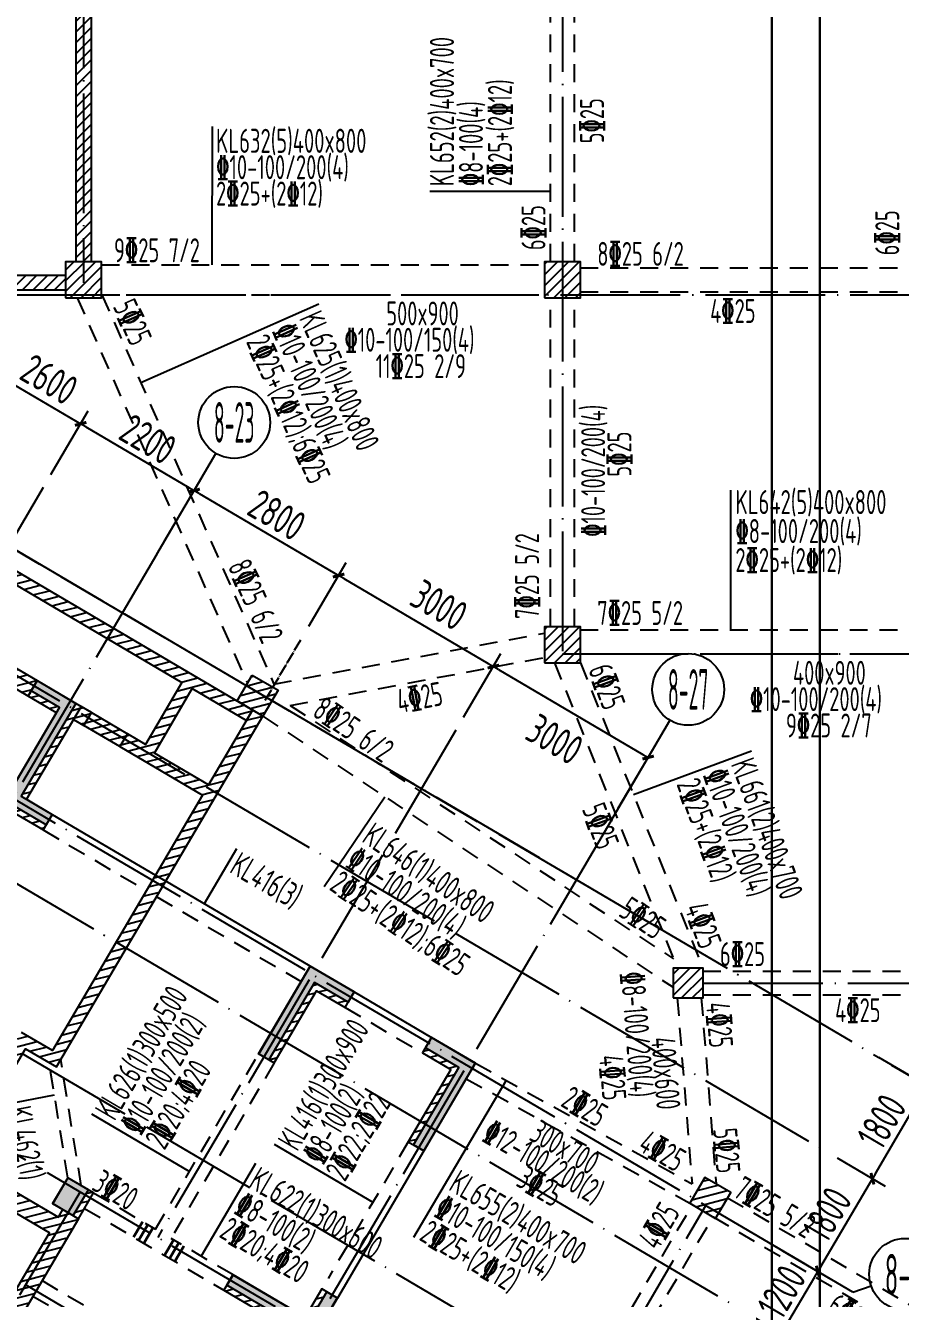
# Model space of a CAD drawing. Header units: millimetres. Extents: x 64473 to 386235, y 427387 to 703525.
# Drawn here: x 327875 to 342496, y 601223 to 622494 of the extents above; entities that cross this region are included whole.
import ezdxf
from ezdxf.enums import TextEntityAlignment as Align

# ---------------------------------------------------------------- set-up
doc = ezdxf.new("R2010")
doc.units = ezdxf.units.MM
doc.header["$LTSCALE"] = 100
doc.header["$PDMODE"] = 35
doc.header["$PDSIZE"] = 200
doc.linetypes.add('3', pattern=[5, 3, -2])
doc.linetypes.add('DOTE', pattern=[2.42, 2, -0.2, 0.02, -0.2])
for name, color, linetype in [('B-TEXT', 7, 'Continuous'), ('COLU', 7, 'Continuous'), ('colu-1层', 6, 'Continuous'), ('colu-主楼', 7, 'Continuous'), ('h后浇带', 51, 'Continuous'), ('h填实-1层', 254, 'Continuous'), ('h斜线-1层', 7, 'Continuous'), ('h斜线-墙', 7, 'Continuous'), ('h斜线-柱', 7, 'Continuous'), ('L-AXIS', 3, 'Continuous'), ('L-dote', 253, 'DOTE'), ('L-箍筋', 1, 'Continuous'), ('Q-门框', 6, 'Continuous'), ('WALL', 3, 'Continuous'), ('wall-主楼', 2, 'Continuous'), ('垂直标注', 31, 'Continuous'), ('垂直钢筋', 27, 'Continuous'), ('梁', 4, 'Continuous'), ('梁虚线', 4, '3'), ('水平标注', 2, 'Continuous'), ('水平钢筋', 30, 'Continuous')]:
    doc.layers.add(name, color=color, linetype=linetype)
doc.styles.add('_TCH_AXIS', font='tssdeng.shx', dxfattribs={"width": 0.7, "bigfont": 'tssdchn.shx'})
doc.styles.add('COMPLEX', font='tssdeng.shx', dxfattribs={"width": 0.7, "bigfont": 'tssdchn.shx'})
doc.styles.get("Standard").update_dxf_attribs({"font": 'tssdeng.shx', "width": 0.7, "bigfont": 'tssdchn.shx'})
doc.styles.add('TSSD_Dimension', font='Tssdeng.shx', dxfattribs={"width": 0.7, "bigfont": 'tssdchn.shx'})
doc.dimstyles.new('TSSD_100_100$0', dxfattribs={"dimtxt": 300, "dimasz": 100, "dimexe": 250, "dimexo": 250, "dimgap": 100, "dimtad": 1, "dimdec": 0, "dimzin": 0, "dimdsep": 46, "dimtxsty": 'TSSD_Dimension', "dimblk": '_tsdbk', "dimblk1": '_tsdbk', "dimblk2": '_tsdbk', "dimsah": 1, "dimcen": 0, "dimclrt": 7, "dimadec": 0, "dimazin": 0, "dimtfac": 1, "dimtdec": 0, "dimtix": 1, "dimtmove": 2, "dimatfit": 3, "dimldrblk": '_tsdbk', "dimfxl": 1, "dimtolj": 1, "dimtzin": 0, "dimarcsym": 0})
pattern_1 = [(45, (-467527.32, -323147.44), (-89.802561, 89.802561), [])]
pattern_2 = [(14.545372, (8572.51, -7581.39), (-31.895617, 122.929531), [])]
pattern_3 = [(45, (8572.51, -7581.39), (-89.802561, 89.802561), [])]
pattern_4 = [(14.545372, (-85926.15, 179405.06), (-31.895617, 122.92953), [])]

# ---------------------------------------------------------------- blocks, each defined once
blk = doc.blocks.new('_tsdbk')
blk.add_line((-1, 0), (0, 0))
at = {"const_width": 0.5}
blk.add_lwpolyline([(-0.7, -0.7), (0.7, 0.7)], dxfattribs=at)
blk = doc.blocks.new('*D531')
at = {"layer": 'Defpoints', "color": 0}
for p in [(335068, 610719), (338279, 610262), (337654, 609198)]:
    blk.add_point(p, dxfattribs=at)
at = {"layer": 'L-AXIS', "color": 0, "lineweight": -2}
for p, q in [((335194, 610934), (335820, 611998)), ((335779, 611732), (338193, 610313)), ((337780, 609414), (338406, 610477))]:
    blk.add_line(p, q, dxfattribs=at)
at = {"layer": 'L-AXIS', "color": 0, "lineweight": -2, "xscale": 100, "yscale": 100, "zscale": 100}
for p, rotation in [((335693, 611782), 149.5453717276141), ((338279, 610262), 329.5453717276141)]:
    blk.add_blockref('_tsdbk', p, dxfattribs=dict(at, rotation=rotation))
at = {"layer": 'L-AXIS', "color": 7, "insert": (336718, 610567), "char_height": 500, "attachment_point": 5, "rotation": 329.5454, "style": 'TSSD_Dimension'}
blk.add_mtext('\\A1;3000', dxfattribs=at)
blk = doc.blocks.new('*D592')
at = {"layer": 'Defpoints', "color": 0}
for p in [(325930, 616092), (328797, 615837), (328171, 614774)]:
    blk.add_point(p, dxfattribs=at)
at = {"layer": 'L-AXIS', "color": 0, "lineweight": -2}
for p, q in [((326057, 616307), (326682, 617371)), ((326642, 617104), (328711, 615888)), ((328298, 614989), (328923, 616053))]:
    blk.add_line(p, q, dxfattribs=at)
at = {"layer": 'L-AXIS', "color": 0, "lineweight": -2, "xscale": 100, "yscale": 100, "zscale": 100}
for p, rotation in [((326555, 617155), 149.5453717276141), ((328797, 615837), 329.5453717276141)]:
    blk.add_blockref('_tsdbk', p, dxfattribs=dict(at, rotation=rotation))
at = {"layer": 'L-AXIS', "color": 7, "insert": (328272, 616580), "char_height": 500, "attachment_point": 5, "rotation": 329.5454, "style": 'TSSD_Dimension'}
blk.add_mtext('\\A1;2600', dxfattribs=at)
blk = doc.blocks.new('*D594')
at = {"layer": 'Defpoints', "color": 0}
for p in [(330068, 613659), (333107, 613303), (332482, 612239)]:
    blk.add_point(p, dxfattribs=at)
at = {"layer": 'L-AXIS', "color": 0, "lineweight": -2}
for p, q in [((330195, 613874), (330820, 614938)), ((330779, 614672), (333021, 613354)), ((332608, 612455), (333234, 613519))]:
    blk.add_line(p, q, dxfattribs=at)
at = {"layer": 'L-AXIS', "color": 0, "lineweight": -2, "xscale": 100, "yscale": 100, "zscale": 100}
for p, rotation in [((330693, 614722), 149.5453717276141), ((333107, 613303), 329.5453717276141)]:
    blk.add_blockref('_tsdbk', p, dxfattribs=dict(at, rotation=rotation))
at = {"layer": 'L-AXIS', "color": 7, "insert": (332077, 614314), "char_height": 500, "attachment_point": 5, "rotation": 329.5454, "style": 'TSSD_Dimension'}
blk.add_mtext('\\A1;2800', dxfattribs=at)
blk = doc.blocks.new('*D595')
at = {"layer": 'Defpoints', "color": 0}
for p in [(328171, 614774), (330693, 614722), (330068, 613659)]:
    blk.add_point(p, dxfattribs=at)
at = {"layer": 'L-AXIS', "color": 0, "lineweight": -2}
for p, q in [((328298, 614989), (328923, 616053)), ((328883, 615787), (330607, 614773)), ((330195, 613874), (330820, 614938))]:
    blk.add_line(p, q, dxfattribs=at)
at = {"layer": 'L-AXIS', "color": 0, "lineweight": -2, "xscale": 100, "yscale": 100, "zscale": 100}
for p, rotation in [((328797, 615837), 149.5453717276141), ((330693, 614722), 329.5453717276141)]:
    blk.add_blockref('_tsdbk', p, dxfattribs=dict(at, rotation=rotation))
at = {"layer": 'L-AXIS', "color": 7, "insert": (329922, 615581), "char_height": 500, "attachment_point": 5, "rotation": 329.5454, "style": 'TSSD_Dimension'}
blk.add_mtext('\\A1;2200', dxfattribs=at)
blk = doc.blocks.new('_AXISO')
blk.add_circle((0, 0), 0.5)
at = {"layer": 'B-TEXT', "style": 'COMPLEX', "width": 1.450893}
blk.add_attdef('A', text='', height=0.56, dxfattribs=at).set_placement((0.249375, -0.28), (0.749375, -0.28), align=Align.FIT)
blk = doc.blocks.new('*D596')
at = {"layer": 'Defpoints', "color": 0}
for p in [(332482, 612239), (335693, 611782), (335068, 610719)]:
    blk.add_point(p, dxfattribs=at)
at = {"layer": 'L-AXIS', "color": 0, "lineweight": -2}
for p, q in [((332608, 612455), (333234, 613519)), ((333193, 613252), (335607, 611833)), ((335194, 610934), (335820, 611998))]:
    blk.add_line(p, q, dxfattribs=at)
at = {"layer": 'L-AXIS', "color": 0, "lineweight": -2, "xscale": 100, "yscale": 100, "zscale": 100}
for p, rotation in [((333107, 613303), 149.5453717276141), ((335693, 611782), 329.5453717276141)]:
    blk.add_blockref('_tsdbk', p, dxfattribs=dict(at, rotation=rotation))
at = {"layer": 'L-AXIS', "color": 7, "insert": (334786, 612811), "char_height": 500, "attachment_point": 5, "rotation": 329.5454, "style": 'TSSD_Dimension'}
blk.add_mtext('\\A1;3000', dxfattribs=at)
blk = doc.blocks.new('*D655')
at = {"layer": 'Defpoints', "color": 0}
for p in [(341220, 603700), (342027, 603225), (340308, 602148)]:
    blk.add_point(p, dxfattribs=at)
at = {"layer": 'L-AXIS', "color": 0, "lineweight": -2}
for p, q in [((341436, 603573), (342242, 603099)), ((341165, 601760), (341976, 603139)), ((340523, 602021), (341330, 601547))]:
    blk.add_line(p, q, dxfattribs=at)
at = {"layer": 'L-AXIS', "color": 0, "lineweight": -2, "xscale": 100, "yscale": 100, "zscale": 100}
for p, rotation in [((342027, 603225), 59.54537173674475), ((341114, 601674), 239.5453717367448)]:
    blk.add_blockref('_tsdbk', p, dxfattribs=dict(at, rotation=rotation))
at = {"layer": 'L-AXIS', "color": 7, "insert": (341269, 602627), "char_height": 500, "attachment_point": 5, "rotation": 59.5454, "style": 'TSSD_Dimension'}
blk.add_mtext('\\A1;1800', dxfattribs=at)
blk = doc.blocks.new('*D656')
at = {"layer": 'Defpoints', "color": 0}
for p in [(340308, 602148), (341114, 601674), (339700, 601113)]:
    blk.add_point(p, dxfattribs=at)
at = {"layer": 'L-AXIS', "color": 0, "lineweight": -2}
for p, q in [((340523, 602021), (341330, 601547)), ((340557, 600725), (341064, 601587)), ((339915, 600987), (340722, 600512))]:
    blk.add_line(p, q, dxfattribs=at)
at = {"layer": 'L-AXIS', "color": 0, "lineweight": -2, "xscale": 100, "yscale": 100, "zscale": 100}
for p, rotation in [((341114, 601674), 59.54537173674475), ((340506, 600639), 239.5453717367448)]:
    blk.add_blockref('_tsdbk', p, dxfattribs=dict(at, rotation=rotation))
at = {"layer": 'L-AXIS', "color": 7, "insert": (340509, 601334), "char_height": 500, "attachment_point": 5, "rotation": 59.5454, "style": 'TSSD_Dimension'}
blk.add_mtext('\\A1;1200', dxfattribs=at)
blk = doc.blocks.new('*D660')
at = {"layer": 'Defpoints', "color": 0}
for p in [(342132, 605251), (342939, 604777), (341220, 603700)]:
    blk.add_point(p, dxfattribs=at)
at = {"layer": 'L-AXIS', "color": 0, "lineweight": -2}
for p, q in [((342348, 605124), (343155, 604650)), ((342077, 603311), (342888, 604691)), ((341436, 603573), (342242, 603099))]:
    blk.add_line(p, q, dxfattribs=at)
at = {"layer": 'L-AXIS', "color": 0, "lineweight": -2, "xscale": 100, "yscale": 100, "zscale": 100}
for p, rotation in [((342939, 604777), 59.54537173674475), ((342027, 603225), 239.5453717367448)]:
    blk.add_blockref('_tsdbk', p, dxfattribs=dict(at, rotation=rotation))
at = {"layer": 'L-AXIS', "color": 7, "insert": (342181, 604179), "char_height": 500, "attachment_point": 5, "rotation": 59.5454, "style": 'TSSD_Dimension'}
blk.add_mtext('\\A1;1800', dxfattribs=at)
blk = doc.blocks.new('后浇带现场')
at = {"color": 6, "lineweight": 30}
for points in [[(821257, 720830), (821257, 688843), (805860, 662656), (825600, 651049), (814026, 631365), (812236, 611185), (845904, 608199)], [(822057, 720830), (822057, 688625), (806955, 662940), (826695, 651333), (814807, 631115), (813104, 611911), (845975, 608996)]]:
    blk.add_lwpolyline(points, dxfattribs=at)
at = {"layer": 'h后浇带', "color": 1}
for p, q in [((821257, 720830), (821257, 688843)), ((822057, 720830), (822057, 688625))]:
    blk.add_line(p, q, dxfattribs=at)

msp = doc.modelspace()

# ---------------------------------------------------------------- hatches: boundary and pattern name
at = {"layer": 'h填实-1层'}
for points in [[(328718, 611166.5), (327805.6, 609614.9), (328322.9, 609310.7), (328221.5, 609138.3), (327531.9, 609543.8), (328444.2, 611095.5), (327970.1, 611374.3), (328071.5, 611546.7)], [(333264.4, 606173.2), (332704.1, 606502.7), (331943.8, 605209.6), (331771.4, 605311), (332633, 606776.5), (333365.7, 606345.6)], [(334658.8, 605585.4), (335391.5, 605154.5), (334529.9, 603689.1), (334357.5, 603790.4), (335117.7, 605083.5), (334557.4, 605413)], [(328582.6, 603241.8), (328329.2, 602810.8), (328674, 602608), (328927.4, 603039)], [(328674, 602608), (328927.4, 603039), (328582.6, 603241.8), (328329.2, 602810.8)], [(332806.6, 600758.2), (332527.8, 600284.1), (332312.3, 600410.8), (332489.7, 600712.5), (331239.7, 601447.4), (331341.1, 601619.8), (332634.1, 600859.5), (332912.9, 601333.7), (333085.3, 601232.3)]]:
    msp.add_hatch(color=256, dxfattribs=at).paths.add_polyline_path(points)
at = {"layer": 'h斜线-1层'}
h = msp.add_hatch(dxfattribs=at)
h.set_pattern_fill('ANSI31', color=256, scale=40, angle=-30.45463, style=0)
h.set_pattern_definition(pattern_4)
h.paths.add_polyline_path([(328444.2, 611095.5), (327970.5, 611374), (327919.8, 611287.8), (328393.5, 611009.3)])
h.paths.add_polyline_path([(328804.6, 611115.6), (328718, 611166.5), (327805.6, 609614.9), (327892.3, 609563.9)])
h.paths.add_polyline_path([(328221.9, 609138.1), (327532.3, 609543.6), (327481.6, 609457.4), (328171.2, 609051.9)])
h = msp.add_hatch(dxfattribs=at)
h.set_pattern_fill('ANSI31', color=256, scale=40, angle=-30.45463, style=0)
h.set_pattern_definition(pattern_4)
h.paths.add_polyline_path([(333264.8, 606173), (332704.1, 606502.7), (331943.8, 605209.7), (332030.4, 605158.7), (332740, 606365.6), (333214.1, 606086.8)])
h = msp.add_hatch(dxfattribs=at)
h.set_pattern_fill('ANSI31', color=256, scale=40, angle=-30.45463, style=0)
h.set_pattern_definition(pattern_4)
h.paths.add_polyline_path([(335117.7, 605083.5), (334557.8, 605412.7), (334507.2, 605326.5), (334981.3, 605047.7), (334271.7, 603840.9), (334357.5, 603790.5)])
h = msp.add_hatch(dxfattribs=at)
h.set_pattern_fill('ANSI31', color=256, scale=40, angle=-30.45463, style=0)
h.set_pattern_definition(pattern_4)
h.paths.add_polyline_path([(329014, 602988.1), (328927.4, 603039), (328674, 602608), (328760.6, 602557.1)])
h = msp.add_hatch(dxfattribs=at)
h.set_pattern_fill('ANSI31', color=256, scale=40, angle=-30.45463, style=0)
h.set_pattern_definition(pattern_4)
h.paths.add_polyline_path([(332912.9, 601333.7), (332828.9, 601383.1), (332550.1, 600909), (332634.1, 600859.5)])
h.paths.add_polyline_path([(332529.9, 600282.8), (332312.3, 600410.8), (332489.7, 600712.5), (331241.9, 601446.2), (331191.2, 601360), (332398, 600650.4), (331789.8, 599615.9), (331617.4, 599717.3), (331516, 599544.9), (330912.6, 599899.7), (330000.3, 598348), (330084.3, 598298.6), (330946, 599764.1), (331678.7, 599333.2), (331856.1, 599634.9), (332073.8, 599507)])
at = {"layer": 'h斜线-墙'}
h = msp.add_hatch(dxfattribs=at)
h.set_pattern_fill('ANSI31', color=256, scale=40, style=0)
h.set_pattern_definition(pattern_3)
h.paths.add_polyline_path([(328721.5, 618544.7), (328721.5, 623294.7), (328971.5, 623294.7), (328971.5, 618544.7)])
h = msp.add_hatch(dxfattribs=at)
h.set_pattern_fill('ANSI31', color=256, scale=40, style=0)
h.set_pattern_definition(pattern_3)
h.paths.add_polyline_path([(322796.5, 618319.7), (328546.5, 618319.7), (328546.5, 618069.7), (322796.5, 618069.7)])
h = msp.add_hatch(dxfattribs=at)
h.set_pattern_fill('ANSI31', color=256, scale=40, angle=-30.45463, style=0)
h.set_pattern_definition(pattern_2)
h.paths.add_polyline_path([(327097, 605449.3), (327485, 605221.2), (327383.6, 605048.8), (327599.1, 604922.1), (327877.9, 605396.2), (328395.1, 605092.1), (331841.7, 610953.9), (331669.3, 611055.3), (330934.4, 609805.4), (330029.2, 610337.6), (330662.8, 611415.1), (331567.9, 610882.9), (331669.3, 611055.3), (327617.7, 613437.5), (327516.4, 613265.1), (330490.4, 611516.5), (329882.2, 610482), (329580.4, 610659.4), (329453.7, 610443.9), (330833, 609633), (328324, 605365.9), (327806.8, 605670), (327654.8, 605411.4), (327223.8, 605664.8)])
h = msp.add_hatch(dxfattribs=at)
h.set_pattern_fill('ANSI31', color=256, scale=40, angle=-30.45463, style=0)
h.set_pattern_definition(pattern_2)
h.paths.add_polyline_path([(327296.1, 612002.6), (328071.9, 611546.4), (327919.8, 611287.8), (327144, 611744)])
h = msp.add_hatch(dxfattribs=at)
h.set_pattern_fill('ANSI31', color=256, scale=40, angle=-30.45463, style=0)
h.set_pattern_definition(pattern_2)
h.paths.add_polyline_path([(328850.3, 610798.7), (328977, 611014.2), (328804.6, 611115.6), (328677.9, 610900.1)])
h = msp.add_hatch(dxfattribs=at)
h.set_pattern_fill('ANSI31', color=256, scale=40, angle=-30.45463, style=0)
h.set_pattern_definition(pattern_2)
h.paths.add_polyline_path([(328977, 611014.2), (329580.4, 610659.4), (329453.7, 610443.9), (328850.3, 610798.7)])
h = msp.add_hatch(dxfattribs=at)
h.set_pattern_fill('ANSI31', color=256, scale=40, angle=-30.45463, style=0)
h.set_pattern_definition(pattern_2)
h.paths.add_polyline_path([(324706.5, 605230.9), (324965.1, 605078.8), (324762.3, 604734), (326572.6, 603669.6), (326775.4, 604014.4), (326990.9, 603887.7), (326788.1, 603542.9), (328426, 602579.8), (328502, 602709.1), (328760.6, 602557.1), (326935.9, 599453.8), (326677.3, 599605.8), (328273.9, 602321.2), (324351.7, 604627.4)])
at = {"layer": 'h斜线-柱'}
h = msp.add_hatch(dxfattribs=at)
h.set_pattern_fill('ANSI31', color=256, scale=40, style=0)
h.set_pattern_definition(pattern_1)
h.paths.add_polyline_path([(328546.5, 617944.7), (329146.5, 617944.7), (329146.5, 618544.7), (328546.5, 618544.7)])
h = msp.add_hatch(dxfattribs=at)
h.set_pattern_fill('ANSI31', color=256, scale=40, style=0)
h.set_pattern_definition(pattern_1)
h.paths.add_polyline_path([(336546.5, 617944.7), (337146.5, 617944.7), (337146.5, 618544.7), (336546.5, 618544.7)])
h = msp.add_hatch(dxfattribs=at)
h.set_pattern_fill('ANSI31', color=256, scale=40, style=0)
h.set_pattern_definition(pattern_1)
h.paths.add_polyline_path([(336546.5, 611844.7), (337146.5, 611844.7), (337146.5, 612444.7), (336546.5, 612444.7)])
h = msp.add_hatch(dxfattribs=at)
h.set_pattern_fill('ANSI31', color=256, scale=40, angle=-30.45463, style=0)
h.set_pattern_definition([(14.545372, (-467527.32, -323147.44), (-31.895617, 122.929531), [])])
h.paths.add_polyline_path([(331664.1, 611638.4), (332095.1, 611384.9), (331841.7, 610953.9), (331410.7, 611207.4)])
h = msp.add_hatch(dxfattribs=at)
h.set_pattern_fill('ANSI31', color=256, scale=40, style=0)
h.set_pattern_definition(pattern_1)
h.paths.add_polyline_path([(338696.5, 606244.7), (339196.5, 606244.7), (339196.5, 606744.7), (338696.5, 606744.7)])
h = msp.add_hatch(dxfattribs=at)
h.set_pattern_fill('ANSI31', color=256, scale=40, angle=-30.45463, style=0)
h.set_pattern_definition([(14.545372, (-467451.29, -323018.13), (-31.895617, 122.929531), [])])
h.paths.add_polyline_path([(338975.8, 602815.1), (339406.8, 602561.7), (339660.2, 602992.7), (339229.2, 603246.1)])

# ---------------------------------------------------------------- linework, layer by layer
at = {"layer": 'COLU'}
for points in [[(328546.5, 617944.7), (329146.5, 617944.7), (329146.5, 618544.7), (328546.5, 618544.7)], [(336546.5, 617944.7), (337146.5, 617944.7), (337146.5, 618544.7), (336546.5, 618544.7)], [(336546.5, 611844.7), (337146.5, 611844.7), (337146.5, 612444.7), (336546.5, 612444.7)], [(331664.1, 611638.4), (332095.1, 611384.9), (331841.7, 610953.9), (331410.7, 611207.4)], [(338696.5, 606244.7), (339196.5, 606244.7), (339196.5, 606744.7), (338696.5, 606744.7)], [(338975.8, 602815.1), (339406.8, 602561.7), (339660.2, 602992.7), (339229.2, 603246.1)]]:
    msp.add_lwpolyline(points, close=True, dxfattribs=at)
at = {"layer": 'colu-1层'}
for points in [[(328718, 611166.5), (327805.6, 609614.9), (328322.9, 609310.7), (328221.5, 609138.3), (327531.9, 609543.8), (328444.2, 611095.5), (327970.1, 611374.3), (328071.5, 611546.7)], [(333264.4, 606173.2), (332704.1, 606502.7), (331943.8, 605209.6), (331771.4, 605311), (332633, 606776.5), (333365.7, 606345.6)], [(334658.8, 605585.4), (335391.5, 605154.5), (334529.9, 603689.1), (334357.5, 603790.4), (335117.7, 605083.5), (334557.4, 605413)], [(328674, 602608), (328927.4, 603039), (328582.6, 603241.8), (328329.2, 602810.8)], [(332806.6, 600758.2), (332527.8, 600284.1), (332312.3, 600410.8), (332489.7, 600712.5), (331239.7, 601447.4), (331341.1, 601619.8), (332634.1, 600859.5), (332912.9, 601333.7), (333085.3, 601232.3)]]:
    msp.add_lwpolyline(points, close=True, dxfattribs=at)
msp.add_lwpolyline([(328582.6, 603241.8), (328329.2, 602810.8), (328674, 602608), (328927.4, 603039), (328582.6, 603241.8)], dxfattribs=at)
at = {"layer": 'colu-主楼'}
msp.add_lwpolyline([(328760.6, 602557.1), (329014, 602988.1), (328583, 603241.5), (328329.6, 602810.5)], close=True, dxfattribs=at)
at = {"layer": 'L-AXIS'}
for p, q in [((330067.9, 613658.6), (331058.5, 615343.4)), ((337653.7, 609198.3), (338644.4, 610883.1)), ((343525.6, 604432), (342132.4, 605251.2)), ((341701, 601328.7), (340307.8, 602147.9)), ((341701, 601328.7), (342005.5, 601433.2))]:
    msp.add_line(p, q, dxfattribs=at)
at = {"layer": 'L-dote', "ltscale": 10}
for p, q in [((328846.5, 655237.6), (328846.5, 618194.7)), ((336846.5, 655178.6), (336846.5, 611994.7)), ((286751.2, 637814.2), (338325.4, 607489.6)), ((284926.5, 634710.9), (341289.3, 601570.8)), ((282341.6, 630314.5), (332670.1, 600722.4)), ((298604.3, 622492.4), (338483.1, 599044.6)), ((322296.5, 617994.7), (366607.1, 617994.7)), ((325356.1, 615115.3), (342132.4, 605251.2)), ((328171.4, 614773.7), (325164.5, 609659.8)), ((322547.3, 614678.8), (341220.1, 603699.6)), ((330067.9, 613658.6), (325844.5, 606475.8)), ((321026.7, 612092.7), (339699.5, 601113.5)), ((336846.5, 611994.7), (366607.1, 611994.7)), ((335067.6, 610718.9), (330084, 602243)), ((337653.7, 609198.3), (326338.2, 589953.5)), ((339196.5, 606494.7), (366607.1, 606494.7)), ((328791, 603003.3), (322459.1, 592234.4)), ((325425.9, 579277.1), (339241.9, 602774.6)), ((327878.6, 601451.6), (336810.5, 596199.9))]:
    msp.add_line(p, q, dxfattribs=at)
at = {"layer": 'L-dote'}
msp.add_line((331882.2, 611220.1), (332481.5, 612239.4), dxfattribs=at)
at = {"layer": 'L-箍筋', "const_width": 44.9}
for points in [[(329833, 602506.6), (329680.9, 602248)], [(329919.2, 602455.9), (329767.1, 602197.3)], [(330005.4, 602405.2), (329853.3, 602146.6)], [(330350.2, 602202.5), (330198.1, 601943.9)], [(330436.4, 602151.8), (330284.3, 601893.2)], [(330522.6, 602101.1), (330370.5, 601842.5)]]:
    msp.add_lwpolyline(points, dxfattribs=at)
at = {"layer": 'Q-门框'}
msp.add_lwpolyline([(328977, 611014.2), (329580.4, 610659.4), (329453.7, 610443.9), (328850.3, 610798.7)], close=True, dxfattribs=at)
at = {"layer": 'WALL'}
msp.add_line((330047.4, 608296.8), (330219.8, 608195.4), dxfattribs=at)
for points in [[(328721.5, 618544.7), (328721.5, 623294.7), (328971.5, 623294.7), (328971.5, 618544.7)], [(322796.5, 618319.7), (328546.5, 618319.7), (328546.5, 618069.7), (322796.5, 618069.7)], [(327296.1, 612002.6), (328071.9, 611546.4), (327919.8, 611287.8), (327144, 611744)], [(328850.3, 610798.7), (328977, 611014.2), (328804.6, 611115.6), (328677.9, 610900.1)]]:
    msp.add_lwpolyline(points, close=True, dxfattribs=at)
for points in [[(327516.4, 613265.1), (330490.4, 611516.5), (329882.2, 610482), (329580.4, 610659.4), (329453.7, 610443.9), (330833, 609633), (328324, 605365.9), (327806.8, 605670)], [(327599.1, 604922.1), (327877.9, 605396.2), (328395.1, 605092.1), (331841.7, 610953.9), (331669.3, 611055.3), (330934.4, 609805.4), (330029.2, 610337.6), (330662.8, 611415.1), (331567.9, 610882.9), (331669.3, 611055.3), (327617.7, 613437.5)], [(324706.5, 605230.9), (324965.1, 605078.8), (324762.3, 604734), (326572.6, 603669.6), (326775.4, 604014.4), (326990.9, 603887.7), (326788.1, 603542.9), (328426, 602579.8), (328502, 602709.1), (328760.6, 602557.1), (326935.9, 599453.8), (326677.3, 599605.8), (328273.9, 602321.2), (324351.7, 604627.4), (324706.5, 605230.9)]]:
    msp.add_lwpolyline(points, dxfattribs=at)
at = {"layer": 'wall-主楼'}
for points in [[(328394, 611009), (327919.8, 611287.8), (328071.9, 611546.4), (328804.6, 611115.6), (327892.3, 609563.9), (328323.3, 609310.5), (328171.2, 609051.9), (327481.6, 609457.4)], [(333366.2, 606345.4), (332633.4, 606776.2), (331771.8, 605310.8), (332030.4, 605158.7), (332740, 606365.6), (333214.1, 606086.8)], [(334981.3, 605047.7), (334271.7, 603840.9), (334530.3, 603688.8), (335391.9, 605154.3), (334659.2, 605585.1), (334507.2, 605326.5)]]:
    msp.add_lwpolyline(points, close=True, dxfattribs=at)
msp.add_lwpolyline([(330258.9, 598196), (331019.2, 599489), (331795, 599032.9), (333087.5, 601231), (332828.9, 601383.1), (332550.1, 600909), (331343.3, 601618.6), (331191.2, 601360), (332398, 600650.4), (331789.8, 599615.9), (331617.4, 599717.3), (331516, 599544.9), (330912.6, 599899.7), (330000.3, 598348), (330258.9, 598196)], dxfattribs=at)
at = {"layer": '垂直标注'}
for p, q in [((334632.3, 619726.5), (336646.5, 619726.5)), ((332776.2, 617836.9), (329803, 616523.9)), ((340006.2, 610368), (338032.4, 609640.8)), ((327551, 604469.5), (328357.8, 604625.9)), ((328978.9, 604310), (330617, 603346.8)), ((332033.1, 603799.6), (333679.3, 602831.7))]:
    msp.add_line(p, q, dxfattribs=at)
at = {"layer": '梁'}
for p, q in [((328323.3, 609310.5), (330047.4, 608296.8)), ((332633, 606776.5), (330219.8, 608195.4)), ((333366.2, 606345.4), (334659.2, 605585.1)), ((334529.9, 603689.1), (333087.5, 601231))]:
    msp.add_line(p, q, dxfattribs=at)
at = {"layer": '梁虚线'}
for p, q in [((336646.5, 618544.7), (336646.5, 623344.7)), ((337046.5, 618544.7), (337046.5, 623344.7)), ((329146.5, 618494.7), (336546.5, 618494.7)), ((337146.5, 618444.7), (342496.5, 618444.7)), ((328738.3, 617944.7), (331583.7, 611501.6)), ((329153.4, 617994.7), (336546.5, 617994.7)), ((329153.4, 617994.7), (332026.4, 611489.2)), ((336646.5, 612444.7), (336646.5, 617944.7)), ((337046.5, 612444.7), (337046.5, 617944.7)), ((337146.5, 618044.7), (342496.5, 618044.7)), ((337146.5, 612394.7), (344296.5, 612394.7)), ((332026.4, 611489.2), (336546.5, 612341.7)), ((337146.5, 611994.7), (344296.5, 611994.7)), ((332296.2, 611133), (336546.5, 611934.6)), ((336715.4, 611844.7), (338703.6, 606898.3)), ((337146.5, 611844.7), (339196.5, 606744.7)), ((332296.2, 611133), (338704.3, 606896.8)), ((331841.7, 610953.9), (338696.5, 606422.5)), ((328171.2, 609051.9), (329895.3, 608038.2)), ((330067.7, 607936.8), (332481.4, 606517.6)), ((339196.5, 606694.7), (344346.5, 606694.7)), ((338765.7, 606244.7), (339012.5, 603138)), ((339167, 606244.7), (339413.8, 603137.2)), ((339196.5, 606294.7), (344346.5, 606294.7)), ((333214.1, 606086.8), (334507.2, 605326.5)), ((328583, 603241.5), (328270, 605165.7)), ((328807.1, 603109.8), (328465.2, 605211)), ((330048.5, 602379.9), (331771.8, 605310.8)), ((332030.4, 605158.7), (330307.1, 602227.8)), ((335392, 605154.4), (339012.5, 603138)), ((335239.5, 604895.9), (338975.8, 602815.1)), ((334271.7, 603840.9), (332930.2, 601555.5)), ((329012.5, 602989), (330048.5, 602379.9)), ((339607.5, 602907.7), (344346.5, 600121.2)), ((328862.5, 602729.2), (331191.2, 601360)), ((336231.1, 598048.6), (339018.9, 602789.7)), ((336576.8, 597847.2), (339363.7, 602587)), ((339363.7, 602587), (344148.6, 599773.5)), ((331343.3, 601618.6), (330307.1, 602227.8)), ((328152.4, 601522.6), (330910.9, 599900.7)), ((328000.3, 601264), (330758.8, 599642.1))]:
    msp.add_line(p, q, dxfattribs=at)
at = {"layer": '水平标注'}
for p, q in [((330996.7, 618494.7), (330998.5, 620804.7)), ((339655.9, 614731.2), (339656.6, 612394.7)), ((332867.1, 608107.9), (333881.6, 609605.4)), ((331400.1, 608739), (330859.4, 607819.3)), ((334366.7, 602250.6), (335898.8, 604856.3)), ((331718.7, 603480.9), (330808.5, 601933))]:
    msp.add_line(p, q, dxfattribs=at)

# ---------------------------------------------------------------- block references
at = {"color": 3, "lineweight": 30}
msp.add_blockref('后浇带现场', (-480910.3, -88135.4), dxfattribs=at)
at = {"layer": 'L-AXIS'}
ref = msp.add_blockref('_AXISO', (331362.6, 615860.7), dxfattribs=dict(at, xscale=1200.000000000114, yscale=1200, zscale=1200, rotation=359.9996457873818))
ref.add_attrib('A', '8-23', dxfattribs={"color": 7, "height": 678.82, "rotation": 359.99965, "style": '_TCH_AXIS', "width": 0.2625}).set_placement((331023.2, 615521.3), (331702, 615521.2), align=Align.FIT)
ref = msp.add_blockref('_AXISO', (338948.5, 611400.3), dxfattribs=dict(at, xscale=1200.000000000114, yscale=1200, zscale=1200, rotation=359.9996457873818))
ref.add_attrib('A', '8-27', dxfattribs={"color": 7, "height": 678.82, "rotation": 359.99965, "style": '_TCH_AXIS', "width": 0.2625}).set_placement((338609.1, 611060.9), (339287.9, 611060.9), align=Align.FIT)
ref = msp.add_blockref('_AXISO', (342573, 601628), dxfattribs=dict(at, xscale=1200.000000000114, yscale=1200, zscale=1200, rotation=359.9996457873818))
ref.add_attrib('A', '8-G', dxfattribs={"color": 7, "height": 678.82, "rotation": 359.99965, "style": '_TCH_AXIS', "width": 0.328125}).set_placement((342233.6, 601288.6), (342912.4, 601288.6), align=Align.FIT)

# ---------------------------------------------------------------- texts
at = {"layer": '垂直标注', "width": 0.65}
for s, height, rotation, p in [('KL652(2)400x700', 403, 90, (335035.3, 619807.1)), ('2%%13325+(2%%13212)', 401, 90, (336002.5, 619807.1)), ('%%1328-100(4)', 402, 90, (335518.9, 619807.1)), ('KL625(1)400x800', 403, 293.8271, (332440.1, 617600.4)), ('2%%13325+(2%%13212);6%%13325', 401, 293.8271, (331555.4, 617209.6)), ('%%13210-100/200(4)', 402, 293.8271, (331997.8, 617405)), ('KL661(2)400x700', 403, 290.22476, (339655.9, 610153.1)), ('2%%13325+(2%%13212)', 401, 290.22476, (338748.3, 609818.7)), ('%%13210-100/200(4)', 402, 290.22476, (339202.1, 609985.9)), ('KL626(1)300x500', 403, 59.54521, (329366.2, 604175.6)), ('%%13210-100/200(2)', 402, 59.54521, (329782, 603931.1)), ('KL416(1)300x900', 401, 59.5455, (332419.4, 603665.5)), ('2%%13320;4%%13320', 401, 59.54521, (330197.9, 603686.6)), ('%%1328-100(2)', 401, 59.5455, (332828.5, 603436.6)), ('2%%13322;2%%13322', 401, 59.5455, (333213.1, 603158.5)), ('KL462(1)', 403, 280.96836, (327566.3, 604390.4))]:
    msp.add_text(s, height=height, rotation=rotation, dxfattribs=at).set_placement(p)
at = {"layer": '垂直钢筋', "color": 0, "width": 0.65}
for s, rotation, p in [('5%%13325', 90, (337542, 620525.5)), ('6%%13325', 90, (336563.8, 618739.9)), ('6%%13325', 90, (342474.4, 618653)), ('5%%13325', 293.8271, (329329.8, 617800.1)), ('%%13210-100/200(4)', 90, (337559.7, 613948)), ('5%%13325', 90, (337999.7, 614955.2)), ('7%%13325 5/2', 90, (336456.9, 612578.2)), ('8%%13325 6/2', 293.8271, (331248.1, 613457.4)), ('6%%13325', 290.22476, (337273.6, 611732.6)), ('5%%13325', 290.22476, (337168, 609401.8)), ('4%%13325', 290.22476, (338880.6, 607747.4)), ('%%1328-100/200(4)', 274.54123, (337818.3, 606668)), ('4%%13325', 274.54123, (339243.3, 606157.9)), ('400x600', 274.54123, (338328.3, 605577.1)), ('4%%13325', 274.54123, (337458.8, 605277.1)), ('5%%13325', 274.54123, (339364, 604055.2)), ('4%%13325', 59.54534, (338441.5, 602011.8))]:
    msp.add_text(s, height=400, rotation=rotation, dxfattribs=at).set_placement(p)
at = {"layer": '水平标注', "width": 0.65}
for s, height, p in [('KL632(5)400x800', 403, (331058.9, 620364.7)), ('%%13210-100/200(4)', 402, (331059.2, 619924.7)), ('2%%13325+(2%%13212)', 401, (331059.6, 619484.7))]:
    msp.add_text(s, height=height, dxfattribs=at).set_placement(p)
for s, height, rotation, p in [('KL642(5)400x800', 403, 0.01724, (339736.7, 614328.2)), ('%%1328-100/200(4)', 402, 0.01724, (339736.8, 613844.6)), ('2%%13325+(2%%13212)', 401, 0.01724, (339737, 613361)), ('KL646(1)400x800', 403, 325.88443, (333476.3, 608863.4)), ('KL416(3)', 403, 329.5452, (331265.3, 608350.7)), ('%%13210-100/200(4)', 402, 325.88443, (333205, 608463.1)), ('2%%13325+(2%%13212);6%%13325', 401, 325.88443, (332933.8, 608062.7)), ('KL622(1)300x600', 403, 329.54497, (331583.9, 603092.6)), ('KL655(2)400x700', 403, 329.54528, (334926.4, 603043.5)), ('%%1328-100(2)', 402, 329.54497, (331338.8, 602675.7)), ('%%13210-100/150(4)', 402, 329.54528, (334681.3, 602626.7)), ('2%%13320;4%%13320', 401, 329.54497, (331093.7, 602258.9)), ('2%%13325+(2%%13212)', 401, 329.54528, (334436.2, 602209.8))]:
    msp.add_text(s, height=height, rotation=rotation, dxfattribs=at).set_placement(p)
at = {"layer": '水平钢筋', "color": 0, "width": 0.65}
for s, p in [('9%%13325 7/2', (329354.6, 618538.1)), ('8%%13325 6/2', (337429.4, 618477.5)), ('4%%13325', (339315, 617522.4)), ('500x900', (333903.8, 617481.8)), ('%%13210-100/150(4)', (333204.2, 617041.8)), ('11%%13325 2/9', (333726.3, 616601.8)), ('7%%13325 5/2', (337429.4, 612477.5)), ('400x900', (340698.9, 611477.8)), ('%%13210-100/200(4)', (339977.7, 611037.8)), ('9%%13325 2/7', (340580.6, 610597.8)), ('6%%13325', (339479.4, 606777.4)), ('4%%13325', (341403.3, 605840.4))]:
    msp.add_text(s, height=400, dxfattribs=at).set_placement(p)
for s, rotation, p in [('4%%13325', 10.68058, (334124.7, 611000.6)), ('8%%13325 6/2', 325.88443, (332647.2, 610968.9)), ('5%%13325', 325.88443, (337764.9, 607626.5)), ('2%%13325', 329.54534, (336798.6, 604448.5)), ('%%13212-100/200(2)', 329.54534, (335484.1, 603887.4)), ('300x700', 329.54534, (336271.3, 603882.8)), ('4%%13325', 329.54534, (338089.9, 603707.5)), ('3%%13320', 329.5456, (328962.8, 603049.8)), ('3%%13325', 329.54534, (336051.7, 603115.9)), ('7%%13325 5/2', 329.54528, (339677.7, 602940.3)), ('6%%13325', 329.54528, (341234.3, 600986.2))]:
    msp.add_text(s, height=400, rotation=rotation, dxfattribs=at).set_placement(p)

# ---------------------------------------------------------------- dimensions: what is measured, and where the dimension line sits
at = {"layer": 'L-AXIS'}
for base, p1, p2, picture, middle in [((328796.7, 615837.3), (325930.1, 616091.5), (328171.4, 614773.7), '*D592', (328272.4, 616580.4)), ((335693, 611782.4), (332481.5, 612239.4), (335067.6, 610718.9), '*D596', (334785.6, 612811.1)), ((338279.1, 610261.9), (335067.6, 610718.9), (337653.7, 609198.3), '*D531', (336718.4, 610567))]:
    dim = msp.add_linear_dim(base=base, p1=p1, p2=p2, angle=329.54537, dimstyle='TSSD_100_100$0', override={"dimtxt": 500}, dxfattribs=at)
    dim.commit()
    dim.dimension.update_dxf_attribs({"geometry": picture, "text_midpoint": middle, "dimtype": 160})
for base, p1, p2, angle, picture, middle in [((330693.2, 614722.2), (328171.4, 614773.7), (330067.9, 613658.6), 329.54537, '*D595', (329922.4, 615581.4)), ((333106.9, 613303), (330067.9, 613658.6), (332481.5, 612239.4), 329.54537, '*D594', (332077.5, 614314.3)), ((342939.1, 604776.9), (341220.1, 603699.6), (342132.4, 605251.2), 59.54537, '*D660', (342181.2, 604178.5)), ((342026.7, 603225.3), (340307.8, 602147.9), (341220.1, 603699.6), 59.54537, '*D655', (341268.8, 602626.9)), ((341114.4, 601673.6), (339699.5, 601113.5), (340307.8, 602147.9), 59.54537, '*D656', (340508.6, 601333.8))]:
    dim = msp.add_linear_dim(base=base, p1=p1, p2=p2, angle=angle, dimstyle='TSSD_100_100$0', override={"dimtxt": 500}, dxfattribs=at)
    dim.commit()
    dim.dimension.update_dxf_attribs({"geometry": picture, "text_midpoint": middle})

doc.saveas('drawing.dxf')
